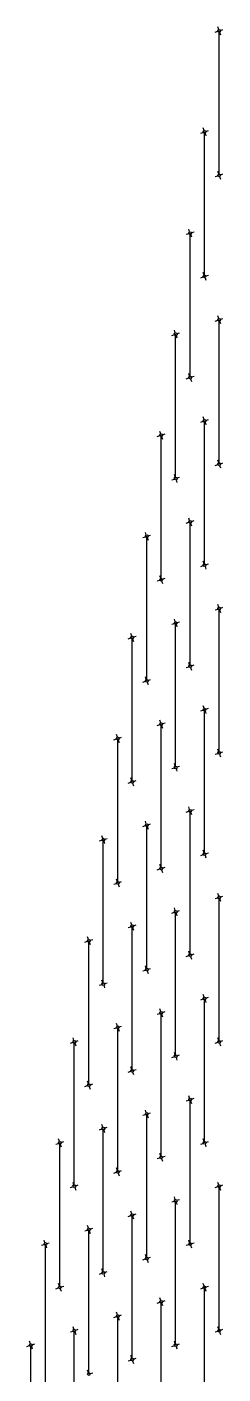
# Model space of a CAD drawing. Header units: millimetres. Extents: x 939 to 21029, y -693 to 9787.
# Drawn here: x 8092 to 8306, y 5687 to 7162 of the extents above; entities that cross this region are included whole.
import ezdxf

# ---------------------------------------------------------------- set-up
doc = ezdxf.new("R2010")
doc.units = ezdxf.units.MM
for name, color, linetype, lineweight in [('橘黄色', 30, 'Continuous', 30), ('浅蓝色', 141, 'Continuous', 30), ('灰色', 9, 'Continuous', 30), ('蓝色', 160, 'Continuous', 30), ('黄色', 41, 'Continuous', 30), ('黑白', 7, 'Continuous', 30)]:
    doc.layers.add(name, color=color, linetype=linetype, lineweight=lineweight)

msp = doc.modelspace()

# ---------------------------------------------------------------- linework, layer by layer
at = {"layer": '橘黄色'}
for p, q in [((8301.6, 7158.9), (8300.6, 7161.7)), ((8285.8, 7048.2), (8284.8, 7051.1)), ((8302.5, 6997.9), (8303.5, 6995.1)), ((8269.9, 6937.5), (8269, 6940.4)), ((8286.7, 6887.2), (8287.7, 6884.4)), ((8301.6, 6842.7), (8300.6, 6845.5)), ((8254.1, 6826.8), (8253.2, 6829.7)), ((8270.9, 6776.6), (8271.8, 6773.7)), ((8285.8, 6732), (8284.8, 6734.8)), ((8238.3, 6716.2), (8237.4, 6719)), ((8302.5, 6681.7), (8303.5, 6678.9)), ((8255.1, 6665.9), (8256, 6663)), ((8269.9, 6621.3), (8269, 6624.1)), ((8222.5, 6605.5), (8221.6, 6608.3)), ((8286.7, 6571), (8287.7, 6568.2)), ((8239.3, 6555.2), (8240.2, 6552.4)), ((8301.6, 6526.4), (8300.6, 6529.3)), ((8254.1, 6510.6), (8253.2, 6513.5)), ((8206.7, 6494.8), (8205.8, 6497.7)), ((8270.9, 6460.3), (8271.8, 6457.5)), ((8223.5, 6444.5), (8224.4, 6441.7)), ((8285.8, 6415.8), (8284.8, 6418.6)), ((8238.3, 6399.9), (8237.4, 6402.8)), ((8190.9, 6384.1), (8189.9, 6387)), ((8302.5, 6365.5), (8303.5, 6362.6)), ((8255.1, 6349.7), (8256, 6346.8)), ((8207.6, 6333.8), (8208.6, 6331)), ((8269.9, 6305.1), (8269, 6307.9)), ((8222.5, 6289.3), (8221.6, 6292.1)), ((8175.1, 6273.4), (8174.1, 6276.3)), ((8286.7, 6254.8), (8287.7, 6251.9)), ((8239.3, 6239), (8240.2, 6236.1)), ((8191.8, 6223.2), (8192.8, 6220.3)), ((8301.6, 6210.2), (8300.6, 6213)), ((8254.1, 6194.4), (8253.2, 6197.2)), ((8206.7, 6178.6), (8205.8, 6181.4)), ((8159.3, 6162.8), (8158.3, 6165.6)), ((8270.9, 6144.1), (8271.8, 6141.3)), ((8223.5, 6128.3), (8224.4, 6125.5)), ((8176, 6112.5), (8177, 6109.6)), ((8285.8, 6099.5), (8284.8, 6102.4)), ((8238.3, 6083.7), (8237.4, 6086.6)), ((8190.9, 6067.9), (8189.9, 6070.7)), ((8143.5, 6052.1), (8142.5, 6054.9)), ((8302.5, 6049.2), (8303.5, 6046.4)), ((8255.1, 6033.4), (8256, 6030.6)), ((8207.6, 6017.6), (8208.6, 6014.8)), ((8160.2, 6001.8), (8161.2, 5999)), ((8269.9, 5988.8), (8269, 5991.7)), ((8222.5, 5973), (8221.6, 5975.9)), ((8175.1, 5957.2), (8174.1, 5960.1)), ((8127.6, 5941.4), (8126.7, 5944.3)), ((8286.7, 5938.6), (8287.7, 5935.7)), ((8239.3, 5922.8), (8240.2, 5919.9)), ((8191.8, 5906.9), (8192.8, 5904.1)), ((8144.4, 5891.1), (8145.4, 5888.3)), ((8301.6, 5894), (8300.6, 5896.8)), ((8254.1, 5878.2), (8253.2, 5881)), ((8206.7, 5862.4), (8205.8, 5865.2)), ((8159.3, 5846.5), (8158.3, 5849.4)), ((8111.8, 5830.7), (8110.9, 5833.6)), ((8270.9, 5827.9), (8271.8, 5825)), ((8223.5, 5812.1), (8224.4, 5809.2)), ((8176, 5796.3), (8177, 5793.4)), ((8285.8, 5783.3), (8284.8, 5786.1)), ((8128.6, 5780.4), (8129.5, 5777.6)), ((8238.3, 5767.5), (8237.4, 5770.3)), ((8190.9, 5751.7), (8189.9, 5754.5)), ((8143.5, 5735.9), (8142.5, 5738.7)), ((8096, 5720), (8095.1, 5722.9)), ((8302.5, 5733), (8303.5, 5730.2)), ((8255.1, 5717.2), (8256, 5714.4)), ((8207.6, 5701.4), (8208.6, 5698.5))]:
    msp.add_line(p, q, dxfattribs=at)
at = {"layer": '浅蓝色'}
for p, q in [((8302.5, 7156), (8303.5, 7153.2)), ((8286.7, 7045.4), (8287.7, 7042.5)), ((8301.6, 7000.8), (8300.6, 7003.6)), ((8270.9, 6934.7), (8271.8, 6931.8)), ((8285.8, 6890.1), (8284.8, 6892.9)), ((8302.5, 6839.8), (8303.5, 6837)), ((8255.1, 6824), (8256, 6821.2)), ((8269.9, 6779.4), (8269, 6782.3)), ((8286.7, 6729.1), (8287.7, 6726.3)), ((8239.3, 6713.3), (8240.2, 6710.5)), ((8301.6, 6684.5), (8300.6, 6687.4)), ((8254.1, 6668.7), (8253.2, 6671.6)), ((8270.9, 6618.5), (8271.8, 6615.6)), ((8223.5, 6602.6), (8224.4, 6599.8)), ((8285.8, 6573.9), (8284.8, 6576.7)), ((8238.3, 6558.1), (8237.4, 6560.9)), ((8302.5, 6523.6), (8303.5, 6520.7)), ((8255.1, 6507.8), (8256, 6504.9)), ((8207.6, 6492), (8208.6, 6489.1)), ((8269.9, 6463.2), (8269, 6466)), ((8222.5, 6447.4), (8221.6, 6450.2)), ((8286.7, 6412.9), (8287.7, 6410.1)), ((8239.3, 6397.1), (8240.2, 6394.2)), ((8191.8, 6381.3), (8192.8, 6378.4)), ((8301.6, 6368.3), (8300.6, 6371.2)), ((8254.1, 6352.5), (8253.2, 6355.4)), ((8206.7, 6336.7), (8205.8, 6339.5)), ((8270.9, 6302.2), (8271.8, 6299.4)), ((8223.5, 6286.4), (8224.4, 6283.6)), ((8176, 6270.6), (8177, 6267.8)), ((8285.8, 6257.6), (8284.8, 6260.5)), ((8238.3, 6241.8), (8237.4, 6244.7)), ((8190.9, 6226), (8189.9, 6228.9)), ((8302.5, 6207.4), (8303.5, 6204.5)), ((8255.1, 6191.5), (8256, 6188.7)), ((8207.6, 6175.7), (8208.6, 6172.9)), ((8160.2, 6159.9), (8161.2, 6157.1)), ((8269.9, 6147), (8269, 6149.8)), ((8222.5, 6131.1), (8221.6, 6134)), ((8175.1, 6115.3), (8174.1, 6118.2)), ((8286.7, 6096.7), (8287.7, 6093.8)), ((8239.3, 6080.9), (8240.2, 6078)), ((8191.8, 6065.1), (8192.8, 6062.2)), ((8144.4, 6049.2), (8145.4, 6046.4)), ((8301.6, 6052.1), (8300.6, 6054.9)), ((8254.1, 6036.3), (8253.2, 6039.1)), ((8206.7, 6020.5), (8205.8, 6023.3)), ((8159.3, 6004.7), (8158.3, 6007.5)), ((8270.9, 5986), (8271.8, 5983.2)), ((8223.5, 5970.2), (8224.4, 5967.3)), ((8176, 5954.4), (8177, 5951.5)), ((8285.8, 5941.4), (8284.8, 5944.3)), ((8128.6, 5938.6), (8129.5, 5935.7)), ((8238.3, 5925.6), (8237.4, 5928.4)), ((8190.9, 5909.8), (8189.9, 5912.6)), ((8143.5, 5894), (8142.5, 5896.8)), ((8302.5, 5891.1), (8303.5, 5888.3)), ((8255.1, 5875.3), (8256, 5872.5)), ((8207.6, 5859.5), (8208.6, 5856.7)), ((8160.2, 5843.7), (8161.2, 5840.8)), ((8112.8, 5827.9), (8113.7, 5825)), ((8269.9, 5830.7), (8269, 5833.6)), ((8222.5, 5814.9), (8221.6, 5817.8)), ((8175.1, 5799.1), (8174.1, 5802)), ((8127.6, 5783.3), (8126.7, 5786.1)), ((8286.7, 5780.4), (8287.7, 5777.6)), ((8239.3, 5764.6), (8240.2, 5761.8)), ((8191.8, 5748.8), (8192.8, 5746)), ((8301.6, 5735.9), (8300.6, 5738.7)), ((8144.4, 5733), (8145.4, 5730.2)), ((8254.1, 5720), (8253.2, 5722.9)), ((8097, 5717.2), (8097.9, 5714.4)), ((8206.7, 5704.2), (8205.8, 5707.1)), ((8159.3, 5688.4), (8158.3, 5691.3))]:
    msp.add_line(p, q, dxfattribs=at)
at = {"layer": '灰色'}
for p, q in [((8297.8, 7156), (8300.6, 7157)), ((8303.5, 7157.9), (8306.3, 7158.9)), ((8282, 7045.4), (8284.8, 7046.3)), ((8287.7, 7047.3), (8290.5, 7048.2)), ((8297.8, 6997.9), (8300.6, 6998.9)), ((8303.5, 6999.8), (8306.3, 7000.8)), ((8266.1, 6934.7), (8269, 6935.6)), ((8271.8, 6936.6), (8274.7, 6937.5)), ((8282, 6887.2), (8284.8, 6888.2)), ((8287.7, 6889.1), (8290.5, 6890.1)), ((8297.8, 6839.8), (8300.6, 6840.8)), ((8303.5, 6841.7), (8306.3, 6842.7)), ((8250.3, 6824), (8253.2, 6824.9)), ((8256, 6825.9), (8258.9, 6826.8)), ((8266.1, 6776.6), (8269, 6777.5)), ((8271.8, 6778.5), (8274.7, 6779.4)), ((8282, 6729.1), (8284.8, 6730.1)), ((8287.7, 6731), (8290.5, 6732)), ((8234.5, 6713.3), (8237.4, 6714.3)), ((8240.2, 6715.2), (8243.1, 6716.2)), ((8297.8, 6681.7), (8300.6, 6682.6)), ((8303.5, 6683.6), (8306.3, 6684.5)), ((8250.3, 6665.9), (8253.2, 6666.8)), ((8256, 6667.8), (8258.9, 6668.7)), ((8266.1, 6618.5), (8269, 6619.4)), ((8271.8, 6620.3), (8274.7, 6621.3)), ((8218.7, 6602.6), (8221.6, 6603.6)), ((8224.4, 6604.5), (8227.3, 6605.5)), ((8282, 6571), (8284.8, 6572)), ((8287.7, 6572.9), (8290.5, 6573.9)), ((8234.5, 6555.2), (8237.4, 6556.2)), ((8240.2, 6557.1), (8243.1, 6558.1)), ((8297.8, 6523.6), (8300.6, 6524.5)), ((8303.5, 6525.5), (8306.3, 6526.4)), ((8250.3, 6507.8), (8253.2, 6508.7)), ((8256, 6509.7), (8258.9, 6510.6)), ((8202.9, 6492), (8205.8, 6492.9)), ((8208.6, 6493.9), (8211.4, 6494.8)), ((8266.1, 6460.3), (8269, 6461.3)), ((8271.8, 6462.2), (8274.7, 6463.2)), ((8218.7, 6444.5), (8221.6, 6445.5)), ((8224.4, 6446.4), (8227.3, 6447.4)), ((8287.7, 6414.8), (8290.5, 6415.8)), ((8282, 6412.9), (8284.8, 6413.9)), ((8234.5, 6397.1), (8237.4, 6398)), ((8240.2, 6399), (8243.1, 6399.9)), ((8187.1, 6381.3), (8189.9, 6382.2)), ((8192.8, 6383.2), (8195.6, 6384.1)), ((8297.8, 6365.5), (8300.6, 6366.4)), ((8303.5, 6367.4), (8306.3, 6368.3)), ((8250.3, 6349.7), (8253.2, 6350.6)), ((8256, 6351.6), (8258.9, 6352.5)), ((8202.9, 6333.8), (8205.8, 6334.8)), ((8208.6, 6335.7), (8211.4, 6336.7)), ((8266.1, 6302.2), (8269, 6303.2)), ((8271.8, 6304.1), (8274.7, 6305.1)), ((8218.7, 6286.4), (8221.6, 6287.4)), ((8224.4, 6288.3), (8227.3, 6289.3)), ((8171.3, 6270.6), (8174.1, 6271.6)), ((8177, 6272.5), (8179.8, 6273.4)), ((8282, 6254.8), (8284.8, 6255.7)), ((8287.7, 6256.7), (8290.5, 6257.6)), ((8234.5, 6239), (8237.4, 6239.9)), ((8240.2, 6240.9), (8243.1, 6241.8)), ((8187.1, 6223.2), (8189.9, 6224.1)), ((8192.8, 6225.1), (8195.6, 6226)), ((8303.5, 6209.3), (8306.3, 6210.2)), ((8256, 6193.4), (8258.9, 6194.4)), ((8297.8, 6207.4), (8300.6, 6208.3)), ((8250.3, 6191.5), (8253.2, 6192.5)), ((8202.9, 6175.7), (8205.8, 6176.7)), ((8208.6, 6177.6), (8211.4, 6178.6)), ((8155.5, 6159.9), (8158.3, 6160.9)), ((8161.2, 6161.8), (8164, 6162.8)), ((8266.1, 6144.1), (8269, 6145.1)), ((8271.8, 6146), (8274.7, 6147)), ((8218.7, 6128.3), (8221.6, 6129.2)), ((8224.4, 6130.2), (8227.3, 6131.1)), ((8171.3, 6112.5), (8174.1, 6113.4)), ((8177, 6114.4), (8179.8, 6115.3)), ((8282, 6096.7), (8284.8, 6097.6)), ((8287.7, 6098.6), (8290.5, 6099.5)), ((8234.5, 6080.9), (8237.4, 6081.8)), ((8240.2, 6082.8), (8243.1, 6083.7)), ((8187.1, 6065.1), (8189.9, 6066)), ((8192.8, 6067), (8195.6, 6067.9)), ((8139.7, 6049.2), (8142.5, 6050.2)), ((8145.4, 6051.1), (8148.2, 6052.1)), ((8297.8, 6049.2), (8300.6, 6050.2)), ((8303.5, 6051.1), (8306.3, 6052.1)), ((8250.3, 6033.4), (8253.2, 6034.4)), ((8256, 6035.3), (8258.9, 6036.3)), ((8202.9, 6017.6), (8205.8, 6018.6)), ((8208.6, 6019.5), (8211.4, 6020.5)), ((8155.5, 6001.8), (8158.3, 6002.8)), ((8161.2, 6003.7), (8164, 6004.7)), ((8271.8, 5987.9), (8274.7, 5988.8)), ((8224.4, 5972.1), (8227.3, 5973)), ((8266.1, 5986), (8269, 5986.9)), ((8218.7, 5970.2), (8221.6, 5971.1)), ((8171.3, 5954.4), (8174.1, 5955.3)), ((8177, 5956.3), (8179.8, 5957.2)), ((8123.8, 5938.6), (8126.7, 5939.5)), ((8129.5, 5940.5), (8132.4, 5941.4)), ((8282, 5938.6), (8284.8, 5939.5)), ((8287.7, 5940.5), (8290.5, 5941.4)), ((8234.5, 5922.8), (8237.4, 5923.7)), ((8240.2, 5924.6), (8243.1, 5925.6)), ((8187.1, 5906.9), (8189.9, 5907.9)), ((8192.8, 5908.8), (8195.6, 5909.8)), ((8139.7, 5891.1), (8142.5, 5892.1)), ((8145.4, 5893), (8148.2, 5894)), ((8297.8, 5891.1), (8300.6, 5892.1)), ((8303.5, 5893), (8306.3, 5894)), ((8250.3, 5875.3), (8253.2, 5876.3)), ((8256, 5877.2), (8258.9, 5878.2)), ((8202.9, 5859.5), (8205.8, 5860.5)), ((8208.6, 5861.4), (8211.4, 5862.4)), ((8155.5, 5843.7), (8158.3, 5844.6)), ((8161.2, 5845.6), (8164, 5846.5)), ((8108, 5827.9), (8110.9, 5828.8)), ((8113.7, 5829.8), (8116.6, 5830.7)), ((8266.1, 5827.9), (8269, 5828.8)), ((8271.8, 5829.8), (8274.7, 5830.7)), ((8218.7, 5812.1), (8221.6, 5813)), ((8224.4, 5814), (8227.3, 5814.9)), ((8171.3, 5796.3), (8174.1, 5797.2)), ((8177, 5798.2), (8179.8, 5799.1)), ((8123.8, 5780.4), (8126.7, 5781.4)), ((8129.5, 5782.3), (8132.4, 5783.3)), ((8282, 5780.4), (8284.8, 5781.4)), ((8287.7, 5782.3), (8290.5, 5783.3)), ((8240.2, 5766.5), (8243.1, 5767.5)), ((8234.5, 5764.6), (8237.4, 5765.6)), ((8187.1, 5748.8), (8189.9, 5749.8)), ((8192.8, 5750.7), (8195.6, 5751.7)), ((8139.7, 5733), (8142.5, 5734)), ((8145.4, 5734.9), (8148.2, 5735.9)), ((8297.8, 5733), (8300.6, 5734)), ((8303.5, 5734.9), (8306.3, 5735.9)), ((8092.2, 5717.2), (8095.1, 5718.2)), ((8097.9, 5719.1), (8100.8, 5720)), ((8250.3, 5717.2), (8253.2, 5718.2)), ((8256, 5719.1), (8258.9, 5720)), ((8202.9, 5701.4), (8205.8, 5702.3)), ((8208.6, 5703.3), (8211.4, 5704.2)), ((8161.2, 5687.5), (8164, 5688.4))]:
    msp.add_line(p, q, dxfattribs=at)
at = {"layer": '蓝色'}
for centre in [(8302, 7157.5), (8286.2, 7046.8), (8270.4, 6936.1), (8302, 6841.2), (8254.6, 6825.4), (8286.2, 6730.6), (8238.8, 6714.7), (8270.4, 6619.9), (8223, 6604.1), (8302, 6525), (8254.6, 6509.2), (8207.2, 6493.4), (8286.2, 6414.3), (8238.8, 6398.5), (8191.4, 6382.7), (8270.4, 6303.6), (8223, 6287.8), (8175.6, 6272), (8302, 6208.8), (8254.6, 6193), (8207.2, 6177.2), (8159.7, 6161.3), (8286.2, 6098.1), (8238.8, 6082.3), (8191.4, 6066.5), (8143.9, 6050.7), (8270.4, 5987.4), (8223, 5971.6), (8175.6, 5955.8), (8128.1, 5940), (8302, 5892.6), (8254.6, 5876.7), (8207.2, 5860.9), (8159.7, 5845.1), (8112.3, 5829.3), (8286.2, 5781.9), (8238.8, 5766.1), (8191.4, 5750.2), (8143.9, 5734.4), (8096.5, 5718.6)]:
    msp.add_circle(centre, 1.5, dxfattribs=at)
at = {"layer": '黄色'}
for p, q in [((8302, 6999.3), (8302, 7157.5)), ((8286.2, 6888.7), (8286.2, 7046.8)), ((8270.4, 6778), (8270.4, 6936.1)), ((8302, 6683.1), (8302, 6841.2)), ((8254.6, 6667.3), (8254.6, 6825.4)), ((8286.2, 6572.4), (8286.2, 6730.6)), ((8238.8, 6556.6), (8238.8, 6714.7)), ((8270.4, 6461.8), (8270.4, 6619.9)), ((8223, 6445.9), (8223, 6604.1)), ((8302, 6366.9), (8302, 6525)), ((8254.6, 6351.1), (8254.6, 6509.2)), ((8207.2, 6335.3), (8207.2, 6493.4)), ((8286.2, 6256.2), (8286.2, 6414.3)), ((8238.8, 6240.4), (8238.8, 6398.5)), ((8191.4, 6224.6), (8191.4, 6382.7)), ((8270.4, 6145.5), (8270.4, 6303.6)), ((8223, 6129.7), (8223, 6287.8)), ((8175.6, 6113.9), (8175.6, 6272)), ((8302, 6050.7), (8302, 6208.8)), ((8254.6, 6034.9), (8254.6, 6193)), ((8207.2, 6019), (8207.2, 6177.2)), ((8159.7, 6003.2), (8159.7, 6161.3)), ((8286.2, 5940), (8286.2, 6098.1)), ((8238.8, 5924.2), (8238.8, 6082.3)), ((8191.4, 5908.4), (8191.4, 6066.5)), ((8143.9, 5892.6), (8143.9, 6050.7)), ((8270.4, 5829.3), (8270.4, 5987.4)), ((8223, 5813.5), (8223, 5971.6)), ((8175.6, 5797.7), (8175.6, 5955.8)), ((8128.1, 5781.9), (8128.1, 5940)), ((8302, 5734.4), (8302, 5892.6)), ((8254.6, 5718.6), (8254.6, 5876.7)), ((8207.2, 5702.8), (8207.2, 5860.9)), ((8159.7, 5687), (8159.7, 5845.1)), ((8112.3, 5671.2), (8112.3, 5829.3)), ((8286.2, 5623.8), (8286.2, 5781.9)), ((8238.8, 5607.9), (8238.8, 5766.1)), ((8191.4, 5592.1), (8191.4, 5750.2)), ((8143.9, 5576.3), (8143.9, 5734.4)), ((8096.5, 5560.5), (8096.5, 5718.6))]:
    msp.add_line(p, q, dxfattribs=at)
at = {"layer": '黑白'}
for centre in [(8302, 6999.3), (8286.2, 6888.7), (8270.4, 6778), (8302, 6683.1), (8254.6, 6667.3), (8286.2, 6572.4), (8238.8, 6556.6), (8270.4, 6461.8), (8223, 6445.9), (8302, 6366.9), (8254.6, 6351.1), (8207.2, 6335.3), (8286.2, 6256.2), (8238.8, 6240.4), (8191.4, 6224.6), (8270.4, 6145.5), (8223, 6129.7), (8175.6, 6113.9), (8302, 6050.7), (8254.6, 6034.9), (8207.2, 6019), (8159.7, 6003.2), (8286.2, 5940), (8238.8, 5924.2), (8191.4, 5908.4), (8143.9, 5892.6), (8270.4, 5829.3), (8223, 5813.5), (8175.6, 5797.7), (8128.1, 5781.9), (8302, 5734.4), (8254.6, 5718.6), (8207.2, 5702.8), (8159.7, 5687)]:
    msp.add_circle(centre, 1.5, dxfattribs=at)

doc.saveas('drawing.dxf')
